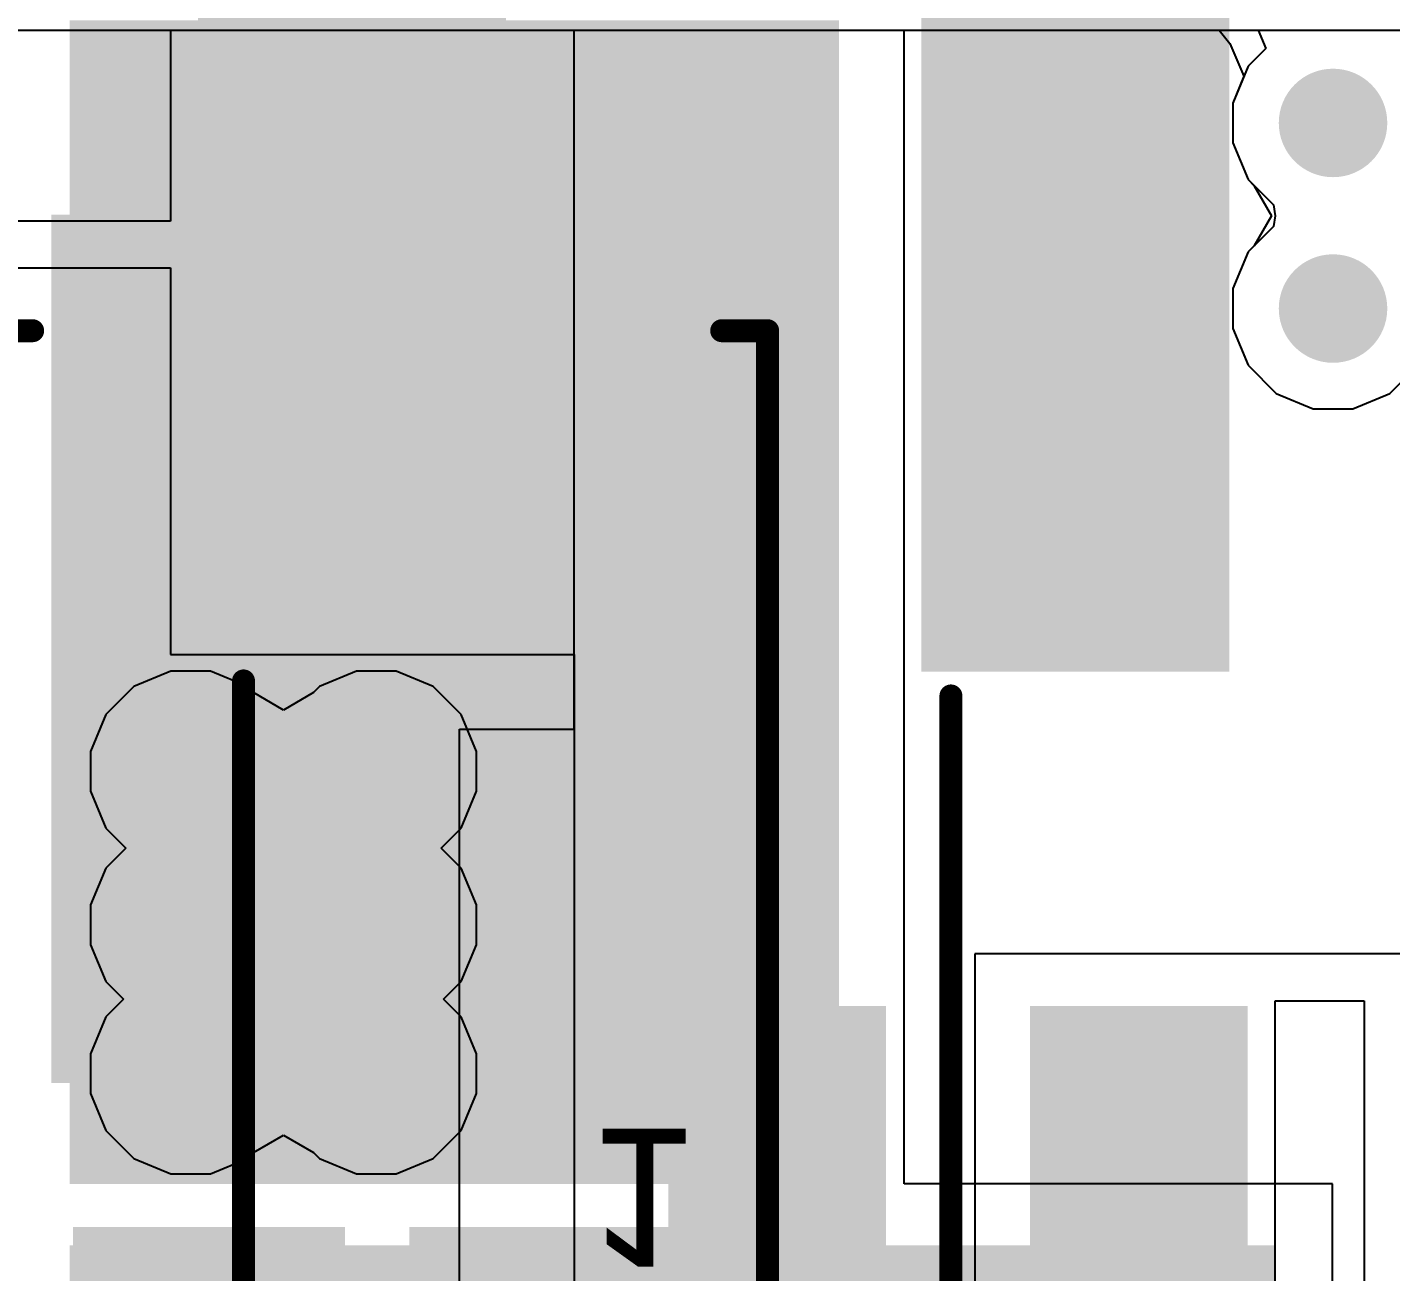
# Model space of a CAD drawing. Header units: inches. Extents: x -0.01 to 2.44, y -0.01 to 2.26.
# Drawn here: x 1.1649 to 1.4617, y 1.5699 to 1.8408 of the extents above; entities that cross this region are included whole.
import ezdxf

# ---------------------------------------------------------------- set-up
doc = ezdxf.new("R2010")
doc.units = ezdxf.units.IN
doc.header["$MEASUREMENT"] = 0
for name, color, linetype in [('Bottom Layer', 5, 'Continuous'), ('Bottom Overlay', 54, 'Continuous'), ('Bottom Paste', 16, 'Continuous'), ('Bottom Solder', 6, 'Continuous'), ('GROUND', 16, 'Continuous'), ('POWER', 76, 'Continuous'), ('SIGNAL1', 90, 'Continuous'), ('SIGNAL2', 156, 'Continuous'), ('Top Layer', 1, 'Continuous'), ('Top Overlay', 2, 'Continuous'), ('Top Paste', 8, 'Continuous'), ('Top Solder', 216, 'Continuous'), ('Via Holes', 16, 'Continuous')]:
    doc.layers.add(name, color=color, linetype=linetype)
doc.styles.add('Arial', font='', dxfattribs={"height": 0.2})
doc.styles.get('Arial').set_extended_font_data('Arial')

# ---------------------------------------------------------------- blocks, each defined once
blk = doc.blocks.new('SB10100L_2')
at = {"layer": 'Top Layer'}
for points in [[(-0.03032, 0.24606), (0.10354, 0.24606), (0.10354, 0.06496), (-0.03032, 0.06496)], [(-0.02559, 0.02559), (0.02559, 0.02559), (0.02559, -0.02559), (-0.02559, -0.02559)], [(0.04764, 0.02559), (0.09882, 0.02559), (0.09882, -0.02559), (0.04764, -0.02559)]]:
    blk.add_hatch(color=1, dxfattribs=at).paths.add_polyline_path(points)
at = {"layer": 'Top Paste'}
for points in [[(-0.03032, 0.24606), (0.10354, 0.24606), (0.10354, 0.06496), (-0.03032, 0.06496)], [(-0.02559, 0.02559), (0.02559, 0.02559), (0.02559, -0.02559), (-0.02559, -0.02559)], [(0.04764, 0.02559), (0.09882, 0.02559), (0.09882, -0.02559), (0.04764, -0.02559)]]:
    blk.add_hatch(color=8, dxfattribs=at).paths.add_polyline_path(points)
at = {"layer": 'Top Solder'}
for points in [[(-0.03432, 0.25006), (0.10754, 0.25006), (0.10754, 0.06096), (-0.03432, 0.06096)], [(-0.02959, 0.02959), (0.02959, 0.02959), (0.02959, -0.02959), (-0.02959, -0.02959)], [(0.04364, 0.02959), (0.10282, 0.02959), (0.10282, -0.02959), (0.04364, -0.02959)]]:
    blk.add_hatch(color=216, dxfattribs=at).paths.add_polyline_path(points)
at = {"layer": 'Top Overlay'}
for points in [[(-0.04839, 0.22476, 0.005, 0.005, 0), (-0.03839, 0.22476, 0.005, 0.005, 0)], [(0.11161, 0.22476, 0.005, 0.005, 0), (0.12161, 0.22476, 0.005, 0.005, 0)], [(0.12161, -0.00524, 0.005, 0.005, 0), (0.12161, 0.22476, 0.005, 0.005, 0)]]:
    blk.add_lwpolyline(points, format="xyseb", dxfattribs=at)
for points in [[(-0.03964, 0.22476, 0.0025, 0.0025, 1), (-0.03714, 0.22476, 0.0025, 0.0025, 1)], [(0.11036, 0.22476, 0.0025, 0.0025, 1), (0.11286, 0.22476, 0.0025, 0.0025, 1)], [(0.12036, 0.22476, 0.0025, 0.0025, 1), (0.12286, 0.22476, 0.0025, 0.0025, 1)], [(0.12036, 0.22476, 0.0025, 0.0025, 1), (0.12286, 0.22476, 0.0025, 0.0025, 1)]]:
    blk.add_lwpolyline(points, format="xyseb", close=True, dxfattribs=at)
blk = doc.blocks.new('S6B_PH_SM4_TB_LF__SN__B_24')
at = {"layer": 'Bottom Layer'}
for points in [[(-0.3189, 0.18012), (-0.25984, 0.18012), (-0.25984, 0.04626), (-0.3189, 0.04626)], [(-0.21654, -0.04429), (-0.17717, -0.04429), (-0.17717, -0.18209), (-0.21654, -0.18209)], [(-0.1378, -0.04429), (-0.09843, -0.04429), (-0.09843, -0.18209), (-0.1378, -0.18209)]]:
    blk.add_hatch(color=5, dxfattribs=at).paths.add_polyline_path(points)
at = {"layer": 'Bottom Paste'}
for points in [[(-0.3189, 0.18012), (-0.25984, 0.18012), (-0.25984, 0.04626), (-0.3189, 0.04626)], [(-0.21654, -0.04429), (-0.17717, -0.04429), (-0.17717, -0.18209), (-0.21654, -0.18209)], [(-0.1378, -0.04429), (-0.09843, -0.04429), (-0.09843, -0.18209), (-0.1378, -0.18209)]]:
    blk.add_hatch(color=16, dxfattribs=at).paths.add_polyline_path(points)
at = {"layer": 'Bottom Solder'}
for points in [[(-0.3229, 0.18412), (-0.25584, 0.18412), (-0.25584, 0.04226), (-0.3229, 0.04226)], [(-0.22054, -0.04029), (-0.17317, -0.04029), (-0.17317, -0.18609), (-0.22054, -0.18609)], [(-0.1418, -0.04029), (-0.09443, -0.04029), (-0.09443, -0.18609), (-0.1418, -0.18609)]]:
    blk.add_hatch(color=6, dxfattribs=at).paths.add_polyline_path(points)
at = {"layer": 'Bottom Overlay'}
blk.add_lwpolyline([(-0.31299, 0.03051, 0.005, 0.005, 0), (-0.31299, -0.12697, 0.005, 0.005, 0)], format="xyseb", dxfattribs=at)
blk.add_lwpolyline([(-0.31424, 0.03051, 0.0025, 0.0025, 1), (-0.31174, 0.03051, 0.0025, 0.0025, 1)], format="xyseb", close=True, dxfattribs=at)
at = {"layer": 'Bottom Overlay', "style": 'Arial', "text_generation_flag": 2}
blk.add_text('1', height=0.03, rotation=180, dxfattribs=at).set_placement((-0.238, -0.067))
blk = doc.blocks.new('WAFER_PH2_0_2PWB_25')
at = {"layer": 'Top Layer'}
blk.add_hatch(color=1, dxfattribs=at).paths.add_polyline_path([(0.16142, -0.1811), (0.10236, -0.1811), (0.10236, -0.04331), (0.16142, -0.04331)])
at = {"layer": 'Top Paste'}
blk.add_hatch(color=8, dxfattribs=at).paths.add_polyline_path([(0.16142, -0.1811), (0.10236, -0.1811), (0.10236, -0.04331), (0.16142, -0.04331)])
at = {"layer": 'Top Solder'}
blk.add_hatch(color=216, dxfattribs=at).paths.add_polyline_path([(0.16542, -0.1851), (0.09836, -0.1851), (0.09836, -0.03931), (0.16542, -0.03931)])
at = {"layer": 'Top Overlay'}
blk.add_lwpolyline([(0.159, 0.115, 0.005, 0.005, 0), (0.159, -0.034, 0.005, 0.005, 0)], format="xyseb", dxfattribs=at)
blk.add_lwpolyline([(0.15775, -0.034, 0.0025, 0.0025, 1), (0.16025, -0.034, 0.0025, 0.0025, 1)], format="xyseb", close=True, dxfattribs=at)

msp = doc.modelspace()

# ---------------------------------------------------------------- hatches: boundary and pattern name
at = {"layer": 'Bottom Layer'}
h = msp.add_hatch(color=5, dxfattribs=at)
edge = h.paths.add_edge_path()
edge.add_arc((1.44918, 1.82), 0.01181, 0, 360)
h = msp.add_hatch(color=5, dxfattribs=at)
edge = h.paths.add_edge_path()
edge.add_arc((1.44918, 1.77959), 0.01181, 0, 360)
h = msp.add_hatch(color=5, dxfattribs=at)
edge = h.paths.add_edge_path()
edge.add_arc((1.20051, 1.67881), 0.01181, 0, 360)
h = msp.add_hatch(color=5, dxfattribs=at)
edge = h.paths.add_edge_path()
edge.add_arc((1.24092, 1.67881), 0.01181, 0, 360)
h = msp.add_hatch(color=5, dxfattribs=at)
edge = h.paths.add_edge_path()
edge.add_arc((1.20051, 1.6454), 0.01181, 0, 360)
h = msp.add_hatch(color=5, dxfattribs=at)
edge = h.paths.add_edge_path()
edge.add_arc((1.24092, 1.6454), 0.01181, 0, 360)
h = msp.add_hatch(color=5, dxfattribs=at)
edge = h.paths.add_edge_path()
edge.add_arc((1.20051, 1.61299), 0.01181, 0, 360)
h = msp.add_hatch(color=5, dxfattribs=at)
edge = h.paths.add_edge_path()
edge.add_arc((1.24092, 1.61299), 0.01181, 0, 360)
at = {"layer": 'GROUND'}
h = msp.add_hatch(color=16, dxfattribs=at)
edge = h.paths.add_edge_path()
edge.add_arc((1.44918, 1.82), 0.01181, 0, 360)
h = msp.add_hatch(color=16, dxfattribs=at)
edge = h.paths.add_edge_path()
edge.add_arc((1.44918, 1.77959), 0.01181, 0, 360)
h = msp.add_hatch(color=16, dxfattribs=at)
edge = h.paths.add_edge_path()
edge.add_arc((1.20051, 1.67881), 0.01181, 0, 360)
h = msp.add_hatch(color=16, dxfattribs=at)
edge = h.paths.add_edge_path()
edge.add_arc((1.24092, 1.67881), 0.01181, 0, 360)
h = msp.add_hatch(color=16, dxfattribs=at)
edge = h.paths.add_edge_path()
edge.add_arc((1.20051, 1.6454), 0.01181, 0, 360)
h = msp.add_hatch(color=16, dxfattribs=at)
edge = h.paths.add_edge_path()
edge.add_arc((1.24092, 1.6454), 0.01181, 0, 360)
h = msp.add_hatch(color=16, dxfattribs=at)
edge = h.paths.add_edge_path()
edge.add_arc((1.20051, 1.61299), 0.01181, 0, 360)
h = msp.add_hatch(color=16, dxfattribs=at)
edge = h.paths.add_edge_path()
edge.add_arc((1.24092, 1.61299), 0.01181, 0, 360)
at = {"layer": 'POWER'}
h = msp.add_hatch(color=76, dxfattribs=at)
edge = h.paths.add_edge_path()
edge.add_arc((1.44918, 1.82), 0.01181, 0, 360)
h = msp.add_hatch(color=76, dxfattribs=at)
edge = h.paths.add_edge_path()
edge.add_arc((1.44918, 1.77959), 0.01181, 0, 360)
h = msp.add_hatch(color=76, dxfattribs=at)
edge = h.paths.add_edge_path()
edge.add_arc((1.20051, 1.67881), 0.01181, 0, 360)
h = msp.add_hatch(color=76, dxfattribs=at)
edge = h.paths.add_edge_path()
edge.add_arc((1.24092, 1.67881), 0.01181, 0, 360)
h = msp.add_hatch(color=76, dxfattribs=at)
edge = h.paths.add_edge_path()
edge.add_arc((1.20051, 1.6454), 0.01181, 0, 360)
h = msp.add_hatch(color=76, dxfattribs=at)
edge = h.paths.add_edge_path()
edge.add_arc((1.24092, 1.6454), 0.01181, 0, 360)
h = msp.add_hatch(color=76, dxfattribs=at)
edge = h.paths.add_edge_path()
edge.add_arc((1.20051, 1.61299), 0.01181, 0, 360)
h = msp.add_hatch(color=76, dxfattribs=at)
edge = h.paths.add_edge_path()
edge.add_arc((1.24092, 1.61299), 0.01181, 0, 360)
at = {"layer": 'SIGNAL1'}
h = msp.add_hatch(color=90, dxfattribs=at)
edge = h.paths.add_edge_path()
edge.add_arc((1.44918, 1.82), 0.01181, 0, 360)
h = msp.add_hatch(color=90, dxfattribs=at)
edge = h.paths.add_edge_path()
edge.add_arc((1.44918, 1.77959), 0.01181, 0, 360)
h = msp.add_hatch(color=90, dxfattribs=at)
edge = h.paths.add_edge_path()
edge.add_arc((1.20051, 1.67881), 0.01181, 0, 360)
h = msp.add_hatch(color=90, dxfattribs=at)
edge = h.paths.add_edge_path()
edge.add_arc((1.24092, 1.67881), 0.01181, 0, 360)
h = msp.add_hatch(color=90, dxfattribs=at)
edge = h.paths.add_edge_path()
edge.add_arc((1.20051, 1.6454), 0.01181, 0, 360)
h = msp.add_hatch(color=90, dxfattribs=at)
edge = h.paths.add_edge_path()
edge.add_arc((1.24092, 1.6454), 0.01181, 0, 360)
h = msp.add_hatch(color=90, dxfattribs=at)
edge = h.paths.add_edge_path()
edge.add_arc((1.20051, 1.61299), 0.01181, 0, 360)
h = msp.add_hatch(color=90, dxfattribs=at)
edge = h.paths.add_edge_path()
edge.add_arc((1.24092, 1.61299), 0.01181, 0, 360)
at = {"layer": 'SIGNAL2'}
h = msp.add_hatch(color=156, dxfattribs=at)
edge = h.paths.add_edge_path()
edge.add_arc((1.44918, 1.82), 0.01181, 0, 360)
h = msp.add_hatch(color=156, dxfattribs=at)
edge = h.paths.add_edge_path()
edge.add_arc((1.44918, 1.77959), 0.01181, 0, 360)
h = msp.add_hatch(color=156, dxfattribs=at)
edge = h.paths.add_edge_path()
edge.add_arc((1.20051, 1.67881), 0.01181, 0, 360)
h = msp.add_hatch(color=156, dxfattribs=at)
edge = h.paths.add_edge_path()
edge.add_arc((1.24092, 1.67881), 0.01181, 0, 360)
h = msp.add_hatch(color=156, dxfattribs=at)
edge = h.paths.add_edge_path()
edge.add_arc((1.20051, 1.6454), 0.01181, 0, 360)
h = msp.add_hatch(color=156, dxfattribs=at)
edge = h.paths.add_edge_path()
edge.add_arc((1.24092, 1.6454), 0.01181, 0, 360)
h = msp.add_hatch(color=156, dxfattribs=at)
edge = h.paths.add_edge_path()
edge.add_arc((1.20051, 1.61299), 0.01181, 0, 360)
h = msp.add_hatch(color=156, dxfattribs=at)
edge = h.paths.add_edge_path()
edge.add_arc((1.24092, 1.61299), 0.01181, 0, 360)
at = {"layer": 'Top Layer'}
for points in [[(1.17417, 1.589), (1.34167, 1.589), (1.34167, 1.84235), (1.17417, 1.84235)], [(1.17417, 1.589), (1.34167, 1.589), (1.34167, 1.6869), (1.17417, 1.6869)], [(1.17417, 1.40776), (1.4365, 1.40776), (1.4365, 1.57559), (1.17417, 1.57559)]]:
    msp.add_hatch(color=1, dxfattribs=at).paths.add_polyline_path(points)
h = msp.add_hatch(color=1, dxfattribs=at)
edge = h.paths.add_edge_path()
edge.add_arc((1.44918, 1.82), 0.01181, 0, 360)
h = msp.add_hatch(color=1, dxfattribs=at)
edge = h.paths.add_edge_path()
edge.add_arc((1.44918, 1.77959), 0.01181, 0, 360)
h = msp.add_hatch(color=1, dxfattribs=at)
edge = h.paths.add_edge_path()
edge.add_arc((1.20051, 1.67881), 0.01181, 0, 360)
h = msp.add_hatch(color=1, dxfattribs=at)
edge = h.paths.add_edge_path()
edge.add_arc((1.24092, 1.67881), 0.01181, 0, 360)
h = msp.add_hatch(color=1, dxfattribs=at)
edge = h.paths.add_edge_path()
edge.add_arc((1.20051, 1.6454), 0.01181, 0, 360)
h = msp.add_hatch(color=1, dxfattribs=at)
edge = h.paths.add_edge_path()
edge.add_arc((1.24092, 1.6454), 0.01181, 0, 360)
h = msp.add_hatch(color=1, dxfattribs=at)
edge = h.paths.add_edge_path()
edge.add_arc((1.20051, 1.61299), 0.01181, 0, 360)
h = msp.add_hatch(color=1, dxfattribs=at)
edge = h.paths.add_edge_path()
edge.add_arc((1.24092, 1.61299), 0.01181, 0, 360)
at = {"layer": 'Via Holes'}
h = msp.add_hatch(color=7, dxfattribs=at)
edge = h.paths.add_edge_path()
edge.add_arc((1.44918, 1.82), 0.00591, 0, 360)
h = msp.add_hatch(color=7, dxfattribs=at)
edge = h.paths.add_edge_path()
edge.add_arc((1.44918, 1.77959), 0.00591, 0, 360)
h = msp.add_hatch(color=7, dxfattribs=at)
edge = h.paths.add_edge_path()
edge.add_arc((1.20051, 1.67881), 0.00591, 0, 360)
h = msp.add_hatch(color=7, dxfattribs=at)
edge = h.paths.add_edge_path()
edge.add_arc((1.24092, 1.67881), 0.00591, 0, 360)
h = msp.add_hatch(color=7, dxfattribs=at)
edge = h.paths.add_edge_path()
edge.add_arc((1.20051, 1.6454), 0.00591, 0, 360)
h = msp.add_hatch(color=7, dxfattribs=at)
edge = h.paths.add_edge_path()
edge.add_arc((1.24092, 1.6454), 0.00591, 0, 360)
h = msp.add_hatch(color=7, dxfattribs=at)
edge = h.paths.add_edge_path()
edge.add_arc((1.20051, 1.61299), 0.00591, 0, 360)
h = msp.add_hatch(color=7, dxfattribs=at)
edge = h.paths.add_edge_path()
edge.add_arc((1.24092, 1.61299), 0.00591, 0, 360)

# ---------------------------------------------------------------- linework, layer by layer
at = {"layer": 'Bottom Layer'}
for p, q in [((0.3602, 1.8402), (1.1961, 1.8402)), ((1.1961, 1.8402), (1.1961, 1.79865)), ((1.284, 1.688), (1.284, 1.8402)), ((1.284, 1.8402), (1.43287, 1.8402)), ((1.43287, 1.8402), (1.43453, 1.8362)), ((1.43453, 1.8362), (1.43069, 1.83235)), ((1.43069, 1.83235), (1.42737, 1.82434)), ((1.42737, 1.82434), (1.42737, 1.81566)), ((1.42737, 1.81566), (1.43069, 1.80765)), ((1.43069, 1.80765), (1.43619, 1.80215)), ((1.43619, 1.80215), (1.43656, 1.79979)), ((1.43656, 1.79979), (1.43619, 1.79744)), ((1.1961, 1.79865), (1.12842, 1.79865)), ((1.43619, 1.79744), (1.43069, 1.79194)), ((1.43069, 1.79194), (1.42737, 1.78393)), ((1.12842, 1.78846), (1.1961, 1.78846)), ((1.1961, 1.78846), (1.1961, 1.70426)), ((1.42737, 1.78393), (1.42737, 1.77525)), ((1.42737, 1.77525), (1.43069, 1.76723)), ((1.43069, 1.76723), (1.43682, 1.7611)), ((1.46153, 1.7611), (1.46588, 1.76545)), ((1.43682, 1.7611), (1.44484, 1.75778)), ((1.45352, 1.75778), (1.46153, 1.7611)), ((1.44484, 1.75778), (1.45352, 1.75778)), ((1.1961, 1.70426), (1.284, 1.70426)), ((1.284, 1.70426), (1.284, 1.47029)), ((1.259, 1.47663), (1.259, 1.688)), ((1.259, 1.688), (1.284, 1.688)), ((1.7545, 1.63907), (1.37121, 1.63907)), ((1.37121, 1.63907), (1.37121, 1.3977)), ((1.43657, 1.47591), (1.43657, 1.62888)), ((1.43657, 1.62888), (1.45595, 1.62888)), ((1.45595, 1.62888), (1.45595, 1.5558))]:
    msp.add_line(p, q, dxfattribs=at)
at = {"layer": 'GROUND'}
for p, q in [((0.0102, 1.8402), (1.42439, 1.8402)), ((1.42439, 1.8402), (1.42672, 1.83729)), ((1.42672, 1.83729), (1.42979, 1.8302)), ((1.42979, 1.8302), (1.42737, 1.82434)), ((1.42737, 1.82434), (1.42737, 1.81566)), ((1.42737, 1.81566), (1.43069, 1.80765)), ((1.43069, 1.80765), (1.43201, 1.80633)), ((1.43201, 1.80633), (1.43582, 1.79979)), ((1.43582, 1.79979), (1.43201, 1.79326)), ((1.43201, 1.79326), (1.43069, 1.79194)), ((1.43069, 1.79194), (1.42737, 1.78393)), ((1.42737, 1.78393), (1.42737, 1.77525)), ((1.42737, 1.77525), (1.43069, 1.76723)), ((1.43069, 1.76723), (1.43682, 1.7611)), ((1.46153, 1.7611), (1.46588, 1.76545)), ((1.43682, 1.7611), (1.44484, 1.75778)), ((1.45352, 1.75778), (1.46153, 1.7611)), ((1.44484, 1.75778), (1.45352, 1.75778)), ((1.19617, 1.70063), (1.18816, 1.6973)), ((1.20485, 1.70063), (1.19617, 1.70063)), ((1.21287, 1.6973), (1.20485, 1.70063)), ((1.23659, 1.70063), (1.22857, 1.6973)), ((1.24526, 1.70063), (1.23659, 1.70063)), ((1.25328, 1.6973), (1.24526, 1.70063)), ((1.18816, 1.6973), (1.18202, 1.69117)), ((1.21419, 1.69599), (1.21287, 1.6973)), ((1.22072, 1.69217), (1.21419, 1.69599)), ((1.22725, 1.69599), (1.22072, 1.69217)), ((1.22857, 1.6973), (1.22725, 1.69599)), ((1.25941, 1.69117), (1.25328, 1.6973)), ((1.18202, 1.69117), (1.1787, 1.68315)), ((1.26274, 1.68315), (1.25941, 1.69117)), ((1.1787, 1.68315), (1.1787, 1.67448)), ((1.26274, 1.67448), (1.26274, 1.68315)), ((1.1787, 1.67448), (1.18202, 1.66646)), ((1.25941, 1.66646), (1.26274, 1.67448)), ((1.18202, 1.66646), (1.18637, 1.66211)), ((1.25506, 1.66211), (1.25941, 1.66646)), ((1.18637, 1.66211), (1.18202, 1.65776)), ((1.25941, 1.65776), (1.25506, 1.66211)), ((1.18202, 1.65776), (1.1787, 1.64974)), ((1.26274, 1.64974), (1.25941, 1.65776)), ((1.1787, 1.64974), (1.1787, 1.64106)), ((1.26274, 1.64106), (1.26274, 1.64974)), ((1.1787, 1.64106), (1.18202, 1.63305)), ((1.25941, 1.63305), (1.26274, 1.64106)), ((1.18202, 1.63305), (1.18587, 1.6292)), ((1.25556, 1.6292), (1.25941, 1.63305)), ((1.18587, 1.6292), (1.18202, 1.62535)), ((1.25941, 1.62535), (1.25556, 1.6292)), ((1.18202, 1.62535), (1.1787, 1.61733)), ((1.26274, 1.61733), (1.25941, 1.62535)), ((1.1787, 1.61733), (1.1787, 1.60865)), ((1.26274, 1.60865), (1.26274, 1.61733)), ((1.1787, 1.60865), (1.18202, 1.60064)), ((1.25941, 1.60064), (1.26274, 1.60865)), ((1.18202, 1.60064), (1.18816, 1.5945)), ((1.25328, 1.5945), (1.25941, 1.60064)), ((1.21419, 1.59582), (1.22072, 1.59964)), ((1.22072, 1.59964), (1.22725, 1.59582)), ((1.18816, 1.5945), (1.19617, 1.59118)), ((1.20485, 1.59118), (1.21287, 1.5945)), ((1.21287, 1.5945), (1.21419, 1.59582)), ((1.22725, 1.59582), (1.22857, 1.5945)), ((1.22857, 1.5945), (1.23659, 1.59118)), ((1.24526, 1.59118), (1.25328, 1.5945)), ((1.19617, 1.59118), (1.20485, 1.59118)), ((1.23659, 1.59118), (1.24526, 1.59118))]:
    msp.add_line(p, q, dxfattribs=at)
at = {"layer": 'POWER'}
for p, q in [((1.13263, 1.8402), (1.86539, 1.8402)), ((1.19617, 1.70063), (1.18816, 1.6973)), ((1.20485, 1.70063), (1.19617, 1.70063)), ((1.21287, 1.6973), (1.20485, 1.70063)), ((1.23659, 1.70063), (1.22857, 1.6973)), ((1.24526, 1.70063), (1.23659, 1.70063)), ((1.25328, 1.6973), (1.24526, 1.70063)), ((1.18816, 1.6973), (1.18202, 1.69117)), ((1.21419, 1.69599), (1.21287, 1.6973)), ((1.22072, 1.69217), (1.21419, 1.69599)), ((1.22725, 1.69599), (1.22072, 1.69217)), ((1.22857, 1.6973), (1.22725, 1.69599)), ((1.25941, 1.69117), (1.25328, 1.6973)), ((1.18202, 1.69117), (1.1787, 1.68315)), ((1.26274, 1.68315), (1.25941, 1.69117)), ((1.1787, 1.68315), (1.1787, 1.67448)), ((1.26274, 1.67448), (1.26274, 1.68315)), ((1.1787, 1.67448), (1.18202, 1.66646)), ((1.25941, 1.66646), (1.26274, 1.67448)), ((1.18202, 1.66646), (1.18637, 1.66211)), ((1.25506, 1.66211), (1.25941, 1.66646)), ((1.18637, 1.66211), (1.18202, 1.65776)), ((1.25941, 1.65776), (1.25506, 1.66211)), ((1.18202, 1.65776), (1.1787, 1.64974)), ((1.26274, 1.64974), (1.25941, 1.65776)), ((1.1787, 1.64974), (1.1787, 1.64106)), ((1.26274, 1.64106), (1.26274, 1.64974)), ((1.1787, 1.64106), (1.18202, 1.63305)), ((1.25941, 1.63305), (1.26274, 1.64106)), ((1.18202, 1.63305), (1.18587, 1.6292)), ((1.25556, 1.6292), (1.25941, 1.63305)), ((1.18587, 1.6292), (1.18202, 1.62535)), ((1.25941, 1.62535), (1.25556, 1.6292)), ((1.18202, 1.62535), (1.1787, 1.61733)), ((1.26274, 1.61733), (1.25941, 1.62535)), ((1.1787, 1.61733), (1.1787, 1.60865)), ((1.26274, 1.60865), (1.26274, 1.61733)), ((1.1787, 1.60865), (1.18202, 1.60064)), ((1.25941, 1.60064), (1.26274, 1.60865)), ((1.18202, 1.60064), (1.18816, 1.5945)), ((1.25328, 1.5945), (1.25941, 1.60064)), ((1.21419, 1.59582), (1.22072, 1.59964)), ((1.22072, 1.59964), (1.22725, 1.59582)), ((1.18816, 1.5945), (1.19617, 1.59118)), ((1.20485, 1.59118), (1.21287, 1.5945)), ((1.21287, 1.5945), (1.21419, 1.59582)), ((1.22725, 1.59582), (1.22857, 1.5945)), ((1.22857, 1.5945), (1.23659, 1.59118)), ((1.24526, 1.59118), (1.25328, 1.5945)), ((1.19617, 1.59118), (1.20485, 1.59118)), ((1.23659, 1.59118), (1.24526, 1.59118))]:
    msp.add_line(p, q, dxfattribs=at)
at = {"layer": 'SIGNAL1'}
for p, q in [((0.0102, 1.8402), (1.42439, 1.8402)), ((1.42439, 1.8402), (1.42672, 1.83729)), ((1.42672, 1.83729), (1.42979, 1.8302)), ((1.42979, 1.8302), (1.42737, 1.82434)), ((1.42737, 1.82434), (1.42737, 1.81566)), ((1.42737, 1.81566), (1.43069, 1.80765)), ((1.43069, 1.80765), (1.43201, 1.80633)), ((1.43201, 1.80633), (1.43582, 1.79979)), ((1.43582, 1.79979), (1.43201, 1.79326)), ((1.43201, 1.79326), (1.43069, 1.79194)), ((1.43069, 1.79194), (1.42737, 1.78393)), ((1.42737, 1.78393), (1.42737, 1.77525)), ((1.42737, 1.77525), (1.43069, 1.76723)), ((1.43069, 1.76723), (1.43682, 1.7611)), ((1.46153, 1.7611), (1.46588, 1.76545)), ((1.43682, 1.7611), (1.44484, 1.75778)), ((1.45352, 1.75778), (1.46153, 1.7611)), ((1.44484, 1.75778), (1.45352, 1.75778)), ((1.19617, 1.70063), (1.18816, 1.6973)), ((1.20485, 1.70063), (1.19617, 1.70063)), ((1.21287, 1.6973), (1.20485, 1.70063)), ((1.23659, 1.70063), (1.22857, 1.6973)), ((1.24526, 1.70063), (1.23659, 1.70063)), ((1.25328, 1.6973), (1.24526, 1.70063)), ((1.18816, 1.6973), (1.18202, 1.69117)), ((1.21419, 1.69599), (1.21287, 1.6973)), ((1.22072, 1.69217), (1.21419, 1.69599)), ((1.22725, 1.69599), (1.22072, 1.69217)), ((1.22857, 1.6973), (1.22725, 1.69599)), ((1.25941, 1.69117), (1.25328, 1.6973)), ((1.18202, 1.69117), (1.1787, 1.68315)), ((1.26274, 1.68315), (1.25941, 1.69117)), ((1.1787, 1.68315), (1.1787, 1.67448)), ((1.26274, 1.67448), (1.26274, 1.68315)), ((1.1787, 1.67448), (1.18202, 1.66646)), ((1.25941, 1.66646), (1.26274, 1.67448)), ((1.18202, 1.66646), (1.18637, 1.66211)), ((1.25506, 1.66211), (1.25941, 1.66646)), ((1.18637, 1.66211), (1.18202, 1.65776)), ((1.25941, 1.65776), (1.25506, 1.66211)), ((1.18202, 1.65776), (1.1787, 1.64974)), ((1.26274, 1.64974), (1.25941, 1.65776)), ((1.1787, 1.64974), (1.1787, 1.64106)), ((1.26274, 1.64106), (1.26274, 1.64974)), ((1.1787, 1.64106), (1.18202, 1.63305)), ((1.25941, 1.63305), (1.26274, 1.64106)), ((1.18202, 1.63305), (1.18587, 1.6292)), ((1.25556, 1.6292), (1.25941, 1.63305)), ((1.18587, 1.6292), (1.18202, 1.62535)), ((1.25941, 1.62535), (1.25556, 1.6292)), ((1.18202, 1.62535), (1.1787, 1.61733)), ((1.26274, 1.61733), (1.25941, 1.62535)), ((1.1787, 1.61733), (1.1787, 1.60865)), ((1.26274, 1.60865), (1.26274, 1.61733)), ((1.1787, 1.60865), (1.18202, 1.60064)), ((1.25941, 1.60064), (1.26274, 1.60865)), ((1.18202, 1.60064), (1.18816, 1.5945)), ((1.25328, 1.5945), (1.25941, 1.60064)), ((1.21419, 1.59582), (1.22072, 1.59964)), ((1.22072, 1.59964), (1.22725, 1.59582)), ((1.18816, 1.5945), (1.19617, 1.59118)), ((1.20485, 1.59118), (1.21287, 1.5945)), ((1.21287, 1.5945), (1.21419, 1.59582)), ((1.22725, 1.59582), (1.22857, 1.5945)), ((1.22857, 1.5945), (1.23659, 1.59118)), ((1.24526, 1.59118), (1.25328, 1.5945)), ((1.19617, 1.59118), (1.20485, 1.59118)), ((1.23659, 1.59118), (1.24526, 1.59118))]:
    msp.add_line(p, q, dxfattribs=at)
at = {"layer": 'SIGNAL2'}
for p, q in [((0.0102, 1.8402), (1.42439, 1.8402)), ((1.42439, 1.8402), (1.42672, 1.83729)), ((1.42672, 1.83729), (1.42979, 1.8302)), ((1.42979, 1.8302), (1.42737, 1.82434)), ((1.42737, 1.82434), (1.42737, 1.81566)), ((1.42737, 1.81566), (1.43069, 1.80765)), ((1.43069, 1.80765), (1.43201, 1.80633)), ((1.43201, 1.80633), (1.43582, 1.79979)), ((1.43582, 1.79979), (1.43201, 1.79326)), ((1.43201, 1.79326), (1.43069, 1.79194)), ((1.43069, 1.79194), (1.42737, 1.78393)), ((1.42737, 1.78393), (1.42737, 1.77525)), ((1.42737, 1.77525), (1.43069, 1.76723)), ((1.43069, 1.76723), (1.43682, 1.7611)), ((1.46153, 1.7611), (1.46588, 1.76545)), ((1.43682, 1.7611), (1.44484, 1.75778)), ((1.45352, 1.75778), (1.46153, 1.7611)), ((1.44484, 1.75778), (1.45352, 1.75778)), ((1.19617, 1.70063), (1.18816, 1.6973)), ((1.20485, 1.70063), (1.19617, 1.70063)), ((1.21287, 1.6973), (1.20485, 1.70063)), ((1.23659, 1.70063), (1.22857, 1.6973)), ((1.24526, 1.70063), (1.23659, 1.70063)), ((1.25328, 1.6973), (1.24526, 1.70063)), ((1.18816, 1.6973), (1.18202, 1.69117)), ((1.21419, 1.69599), (1.21287, 1.6973)), ((1.22072, 1.69217), (1.21419, 1.69599)), ((1.22725, 1.69599), (1.22072, 1.69217)), ((1.22857, 1.6973), (1.22725, 1.69599)), ((1.25941, 1.69117), (1.25328, 1.6973)), ((1.18202, 1.69117), (1.1787, 1.68315)), ((1.26274, 1.68315), (1.25941, 1.69117)), ((1.1787, 1.68315), (1.1787, 1.67448)), ((1.26274, 1.67448), (1.26274, 1.68315)), ((1.1787, 1.67448), (1.18202, 1.66646)), ((1.25941, 1.66646), (1.26274, 1.67448)), ((1.18202, 1.66646), (1.18637, 1.66211)), ((1.25506, 1.66211), (1.25941, 1.66646)), ((1.18637, 1.66211), (1.18202, 1.65776)), ((1.25941, 1.65776), (1.25506, 1.66211)), ((1.18202, 1.65776), (1.1787, 1.64974)), ((1.26274, 1.64974), (1.25941, 1.65776)), ((1.1787, 1.64974), (1.1787, 1.64106)), ((1.26274, 1.64106), (1.26274, 1.64974)), ((1.1787, 1.64106), (1.18202, 1.63305)), ((1.25941, 1.63305), (1.26274, 1.64106)), ((1.18202, 1.63305), (1.18587, 1.6292)), ((1.25556, 1.6292), (1.25941, 1.63305)), ((1.18587, 1.6292), (1.18202, 1.62535)), ((1.25941, 1.62535), (1.25556, 1.6292)), ((1.18202, 1.62535), (1.1787, 1.61733)), ((1.26274, 1.61733), (1.25941, 1.62535)), ((1.1787, 1.61733), (1.1787, 1.60865)), ((1.26274, 1.60865), (1.26274, 1.61733)), ((1.1787, 1.60865), (1.18202, 1.60064)), ((1.25941, 1.60064), (1.26274, 1.60865)), ((1.18202, 1.60064), (1.18816, 1.5945)), ((1.25328, 1.5945), (1.25941, 1.60064)), ((1.21419, 1.59582), (1.22072, 1.59964)), ((1.22072, 1.59964), (1.22725, 1.59582)), ((1.18816, 1.5945), (1.19617, 1.59118)), ((1.20485, 1.59118), (1.21287, 1.5945)), ((1.21287, 1.5945), (1.21419, 1.59582)), ((1.22725, 1.59582), (1.22857, 1.5945)), ((1.22857, 1.5945), (1.23659, 1.59118)), ((1.24526, 1.59118), (1.25328, 1.5945)), ((1.19617, 1.59118), (1.20485, 1.59118)), ((1.23659, 1.59118), (1.24526, 1.59118))]:
    msp.add_line(p, q, dxfattribs=at)
at = {"layer": 'Top Layer'}
for p, q in [((1.35579, 1.589), (1.35579, 1.8402)), ((1.35579, 1.8402), (1.68642, 1.8402)), ((1.44904, 1.589), (1.35579, 1.589)), ((1.44904, 1.48014), (1.44904, 1.589))]:
    msp.add_line(p, q, dxfattribs=at)

# ---------------------------------------------------------------- block references
for name, p in [('S6B_PH_SM4_TB_LF__SN__B_24', (1.525, 1.668)), ('SB10100L_2', (1.20449, 1.55))]:
    msp.add_blockref(name, p)
at = {"rotation": 180}
msp.add_blockref('WAFER_PH2_0_2PWB_25', (1.525, 1.66124), dxfattribs=at)

doc.saveas('drawing.dxf')
